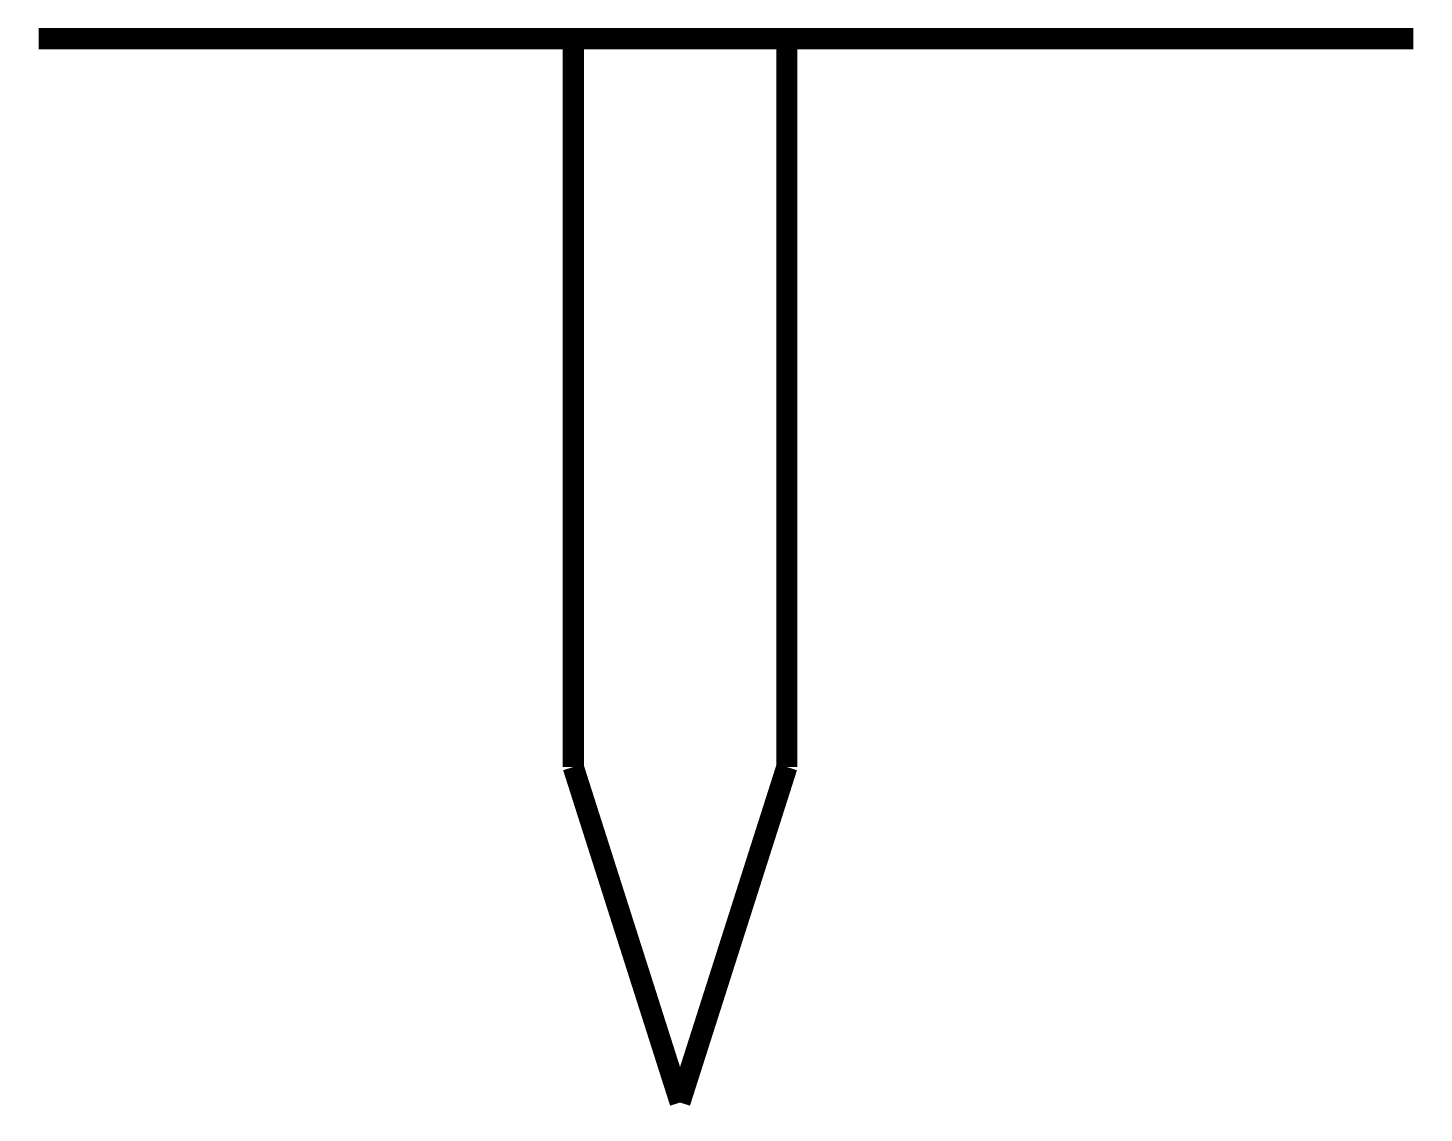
# Model space of a CAD drawing. Extents: x -0.07 to 6.5, y -0.05 to 5.06.
import ezdxf

# ---------------------------------------------------------------- set-up
doc = ezdxf.new("R2010")
doc.units = 0
doc.header["$MEASUREMENT"] = 0
doc.layers.get('0').update_dxf_attribs({"linetype": 'CONTINUOUS'})

msp = doc.modelspace()

# ---------------------------------------------------------------- linework, layer by layer
at = {"const_width": 0.1}
for points in [[(-0.023, 5.009), (6.451, 5.009)], [(2.4947, 5.009), (2.4947, 1.5798)], [(3.5006, 5.009), (3.5006, 1.5798)], [(2.4947, 1.5798), (2.9985, 0.0006)], [(3.5006, 1.5798), (2.9967, 0.0006)]]:
    msp.add_lwpolyline(points, dxfattribs=at)

doc.saveas('drawing.dxf')
